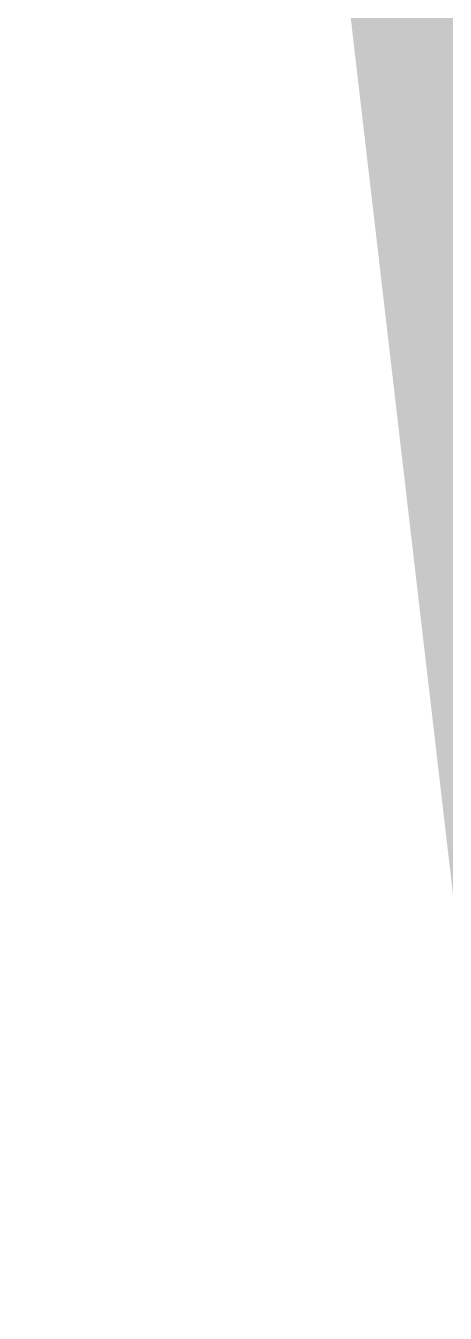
# Model space of a CAD drawing. Header units: inches. Extents: x -4169 to -1846, y 9706 to 12377.
# Drawn here: x -3461.18118 to -3461.17083, y 10707.30316 to 10707.3349 of the extents above; entities that cross this region are included whole.
import ezdxf

# ---------------------------------------------------------------- set-up
doc = ezdxf.new("R2010")
doc.units = ezdxf.units.IN
doc.header["$MEASUREMENT"] = 0
doc.layers.add('G-ANNO-SYMB-2', color=111, linetype='Continuous', lineweight=9)
doc.layers.add('P-PIPE-1', color=3, linetype='Continuous', lineweight=5)

# ---------------------------------------------------------------- blocks, each defined once
blk = doc.blocks.new('Elevation - Filled Arrow-152140-ENLARGED RCP - 1ST FLOOR PLAN')
at = {"layer": 'G-ANNO-SYMB-2'}
blk.add_arc((0, 0), 0.25, 360, 180, dxfattribs=at)

msp = doc.modelspace()

# ---------------------------------------------------------------- hatches: boundary and pattern name
at = {"layer": 'P-PIPE-1'}
h = msp.add_hatch(color=256, dxfattribs=at)
h.paths.add_polyline_path([(-3461.1875, 10411.120865), (-3460, 10411.120865), (-3460, 10649.857928), (-3461.1875, 10649.857928), (-3461.1875, 10414.039396)], flags=0)
h.paths.add_polyline_path([(-3461.1875, 10668.807928), (-3460, 10668.807928), (-3460, 10669.057928), (-3461.1875, 10669.057928)], flags=0)
h.paths.add_polyline_path([(-3460, 10707.207928), (-3460, 10707.457928), (-3461.1875, 10707.457928), (-3461.158321, 10707.207928), (-3460.08571, 10707.207928)], flags=0)
h.paths.add_polyline_path([(-3461.1875, 10726.407928), (-3460, 10726.407928), (-3460, 10949.970865), (-3461.1875, 10949.970865), (-3461.1875, 10731.730978)], flags=0)
h.paths.add_polyline_path([(-3461.1875, 10968.920865), (-3460, 10968.920865), (-3460, 10969.170865), (-3461.1875, 10969.170865)], flags=0)
h.paths.add_polyline_path([(-3460.169535, 11007.320865), (-3460, 11007.320865), (-3460, 11007.570865), (-3461.1875, 11007.570865), (-3461.169357, 11007.320865), (-3460.198591, 11007.320865)], flags=0)
h.paths.add_polyline_path([(-3461.1875, 11026.520865), (-3460, 11026.520865), (-3460, 11122.189396), (-3461.1875, 11122.189396), (-3461.1875, 11033.357217)], flags=0)

# ---------------------------------------------------------------- block references
at = {"layer": 'G-ANNO-SYMB-2', "xscale": 63.99999999999997, "yscale": 63.99999999999997, "zscale": 63.99999999999997}
msp.add_blockref('Elevation - Filled Arrow-152140-ENLARGED RCP - 1ST FLOOR PLAN', (-3457.554984, 10694.333319), dxfattribs=at)

doc.saveas('drawing.dxf')
